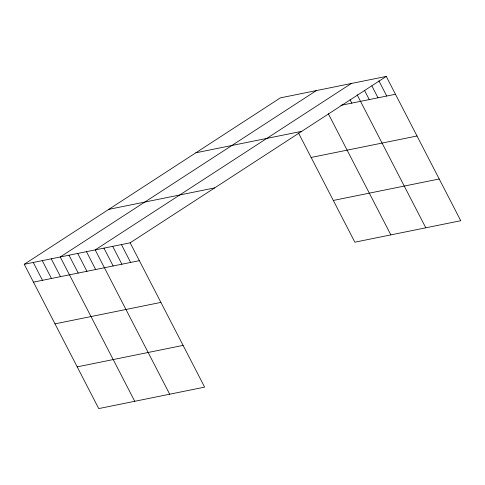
<?xml version="1.0" encoding="UTF-8"?>
<svg xmlns="http://www.w3.org/2000/svg" width="485" height="485" viewBox="0 0 485 485"><rect width="100%" height="100%" fill="white"/><g stroke="black" fill="none" stroke-linecap="round" stroke-linejoin="round"><path stroke-width="0.73" d="M24.25 264.283L130.15 242.815L204.634 387.127L98.734 408.588L24.25 264.283L280.366 97.873L386.266 76.412L460.75 220.717L354.85 242.185L298.469 132.945M316.372 90.58L60.255 256.983L134.739 401.289M351.316 83.493L95.205 249.896L169.689 394.208M130.15 242.815L386.266 76.412M340.876 105.33L395.481 94.26M195.849 152.787L301.749 131.326M311.115 157.455L417.021 135.994M108.767 209.368L214.667 187.901M333.31 200.45L439.21 178.989M33.465 282.131L139.365 260.663M55.005 323.859L160.905 302.397M77.194 366.86L183.094 345.393M378.894 80.825L386.739 96.03M371.862 85.9L378.003 97.8M364.49 90.319L369.267 99.57M357.118 94.733L425.8 227.804M350.091 99.807L351.795 103.111M328.321 113.726L390.855 234.885M121.414 244.585L130.629 262.433M112.678 246.356L121.893 264.204M103.942 248.126L113.157 265.974M86.469 251.673L95.678 269.521M77.727 253.443L86.942 271.291M68.991 255.213L78.206 273.061M51.252 258.808L60.467 276.656M42.256 260.633L51.465 278.481M33.253 262.458L42.462 280.306"/></g></svg>
